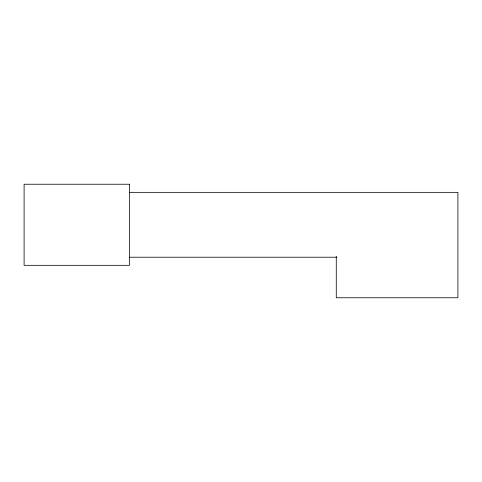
<?xml version="1.0" encoding="UTF-8"?>
<svg xmlns="http://www.w3.org/2000/svg" width="482" height="482" viewBox="0 0 482 482"><rect width="100%" height="100%" fill="white"/><g stroke="black" fill="none" stroke-linecap="round" stroke-linejoin="round"><path stroke-width="0.72" d="M129.507 192.348L457.9 192.348L457.9 297.762L336.273 297.762L336.273 256.346M129.507 257.219L336.954 257.219M129.507 184.238L24.1 184.238L24.1 265.323L129.507 265.323L129.507 184.238"/></g></svg>
